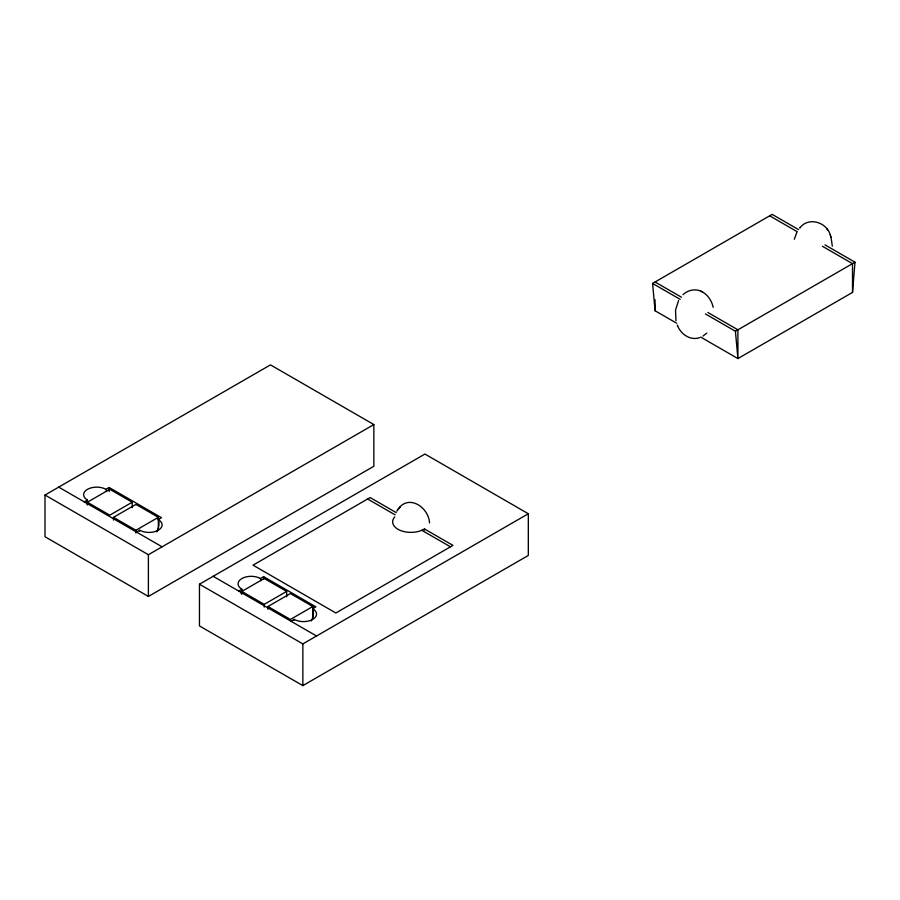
<?xml version="1.0" encoding="UTF-8"?>
<svg xmlns="http://www.w3.org/2000/svg" width="900" height="900" viewBox="0 0 900 900"><rect width="100%" height="100%" fill="white"/><g stroke="black" fill="none" stroke-linecap="round" stroke-linejoin="round"><path stroke-width="1.35" d="M832.331 246.184L830.981 236.936M700.695 337.084L737.91 358.571L852.514 292.41L855 262.204L824.985 244.879M794.306 239.265L796.736 232.571M678.577 300.532L675.518 310.106L675.979 320.794M396.821 511.166C407.07 492.829 428.524 506.452 429.581 522.945M397.733 509.782L398.745 508.646M399.409 507.904L400.444 506.723M830.273 234.956C826.616 222.053 808.29 216.428 799.785 228.015L800.235 227.531M706.725 333.135L703.001 336.071M683.033 294.694C687.791 289.98 695.52 288.349 701.561 291.499M394.718 516.949A18.27 10.553 0 0 0 400.106 530.336A18.27 10.553 0 0 0 423.832 529.29L424.44 528.919L452.959 545.377L335.869 612.99L253.024 565.155L370.125 497.554L396.259 512.651M45 495.034L270.472 364.871L373.86 424.564L373.86 466.267L148.388 596.441L45 536.749L45 495.034L148.388 554.726L373.86 424.564M84.24 501.874L87.457 500.017A13.061 7.538 0 0 1 87.457 489.341A13.061 7.538 0 0 1 105.93 489.341L109.147 487.485L161.471 517.691L158.254 519.548A14.096 8.134 -60 0 1 156.836 531.821M87.356 504.956L87.356 502.234L109.778 489.285L132.199 502.234L132.199 507.679M132.199 502.234L109.778 515.171L87.356 502.234M113.513 520.054L113.513 517.331L135.934 504.382L158.355 517.331L158.355 529.594M113.513 517.331L135.934 530.28L158.355 517.331M136.553 532.08L139.781 530.224A13.061 7.538 0 0 0 158.254 530.224A13.061 7.538 0 0 0 158.254 519.548M676.676 323.224L655.065 310.748L652.579 283.421L772.166 214.38L798.57 229.624M199.463 584.212L424.935 454.05L528.322 513.743L528.322 555.446L302.85 685.62L199.463 625.928L199.463 584.212L302.85 643.905L528.322 513.743M238.703 591.053L241.92 589.196A13.061 7.538 0 0 1 241.92 578.52A13.061 7.538 0 0 1 260.392 578.52L263.621 576.664L315.934 606.87L312.716 608.726A14.096 8.134 -60 0 1 311.299 621M241.819 594.135L241.819 591.413L264.24 578.464L286.661 591.413L286.661 596.857M705.398 313.92L735.413 331.245L855 262.204M241.819 591.413L264.24 604.35L286.661 591.413M267.975 609.232L267.975 606.51L290.396 593.561L312.817 606.51L312.817 617.411M312.817 606.51L290.396 619.459L267.975 606.51M291.026 621.259L294.244 619.403A13.061 7.538 0 0 0 312.716 619.403A13.061 7.538 0 0 0 312.716 608.726M699.592 337.646C690.457 340.909 680.794 334.192 677.565 325.688M702.034 291.735C707.985 294.806 711.765 300.994 713.227 307.384M700.898 291.173L702.641 292.039M769.669 215.82L797.288 231.761M822.499 246.319L852.514 263.644L852.514 292.41M655.065 281.981L681.48 297.225M707.895 312.48L737.91 329.805L737.91 358.571L735.413 331.245M652.579 283.421L680.186 299.363M367.627 498.994L395.077 514.834M421.83 530.291L450.473 546.817M58.703 487.125L162.09 546.817M213.165 576.304L316.553 635.996M826.92 228.994L827.572 229.882M677.295 325.046L677.61 325.789M830.261 234.911L831.015 237.026M424.44 528.919L424.553 530.134M655.065 299.79L655.065 310.748M302.85 643.905L302.85 685.62M264.24 604.35L264.24 607.084M263.621 576.664L263.621 579.409M148.388 554.726L148.388 596.441M135.934 530.28L135.934 533.002M109.147 487.485L109.147 491.591M293.985 620.359A14.096 8.134 -60 0 1 294.244 619.403M260.392 578.52A14.096 8.134 -60 0 1 261 580.669M241.189 593.831A14.096 8.134 -60 0 1 241.92 589.196M139.523 531.18A14.096 8.134 -60 0 1 139.781 530.224M105.93 489.341A14.096 8.134 -60 0 1 106.538 491.49M86.76 503.764A14.096 8.134 -60 0 1 87.457 500.017"/></g></svg>
